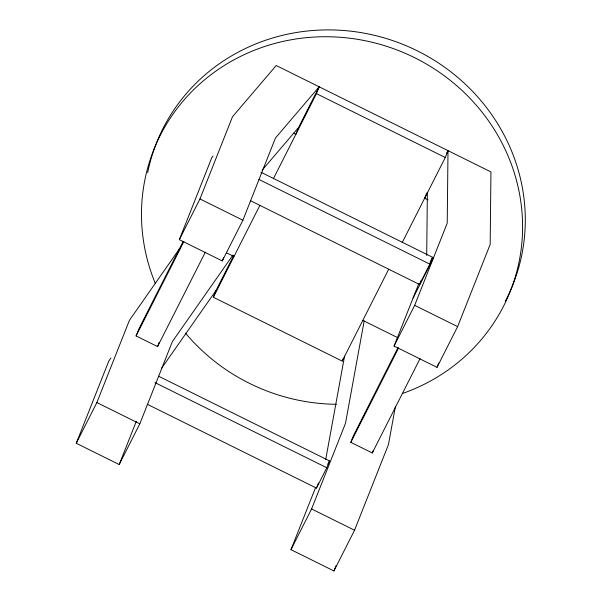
<?xml version="1.0" encoding="UTF-8"?>
<svg xmlns="http://www.w3.org/2000/svg" width="601" height="601" viewBox="0 0 601 601"><rect width="100%" height="100%" fill="white"/><g stroke="black" fill="none" stroke-linecap="round" stroke-linejoin="round"><path stroke-width="0.9" d="M426.702 255.485L427.371 192.29M446.738 153.135L448 150.641L447.227 223.129L414.682 305.338L394.061 346.063L437.01 367.346L457.624 326.621L490.176 244.412L490.942 171.924L276.212 65.524L232.504 116.729L199.953 198.939L179.338 239.664L222.28 260.939L242.894 220.221L275.446 138.012L319.161 86.799L316.449 93.651L273.38 178.722M325.727 459.419L344.576 356.092M364.183 320.911L345.5 423.314L311.596 508.949L290.974 549.667L333.923 570.95L354.537 530.232L388.449 444.59L395.345 406.764M232.94 255.049L172.359 341.616L139.815 423.825L119.193 464.55L76.252 443.268L108.796 361.058L110.945 357.993M76.252 443.268L96.866 402.55L129.418 320.341L179.812 248.326M205.347 252.18L157.56 346.574L136.081 335.936L138.793 329.085L183.2 241.377M179.338 239.664L211.883 157.454L213.1 156.027M157.56 346.574L159.25 342.292M119.193 464.55L136.329 421.278M222.28 260.939L223.655 257.476M388.659 269.338L342.202 361.096L213.363 297.262L216.075 290.411L233.744 255.508M319.161 86.799L298.547 127.525L295.827 134.376L293.356 133.144M342.202 361.096L343.216 358.534M426.702 193.079L424.667 198.217L427.972 199.848M402.212 242.564L445.288 157.492L448 150.641M290.974 549.667L315.39 488.012M147.207 404.233L316.472 488.11L318.507 482.971M316.472 488.11L326.786 467.751L329.498 460.899L158.551 376.188M420.076 358.587L372.282 452.974L350.811 442.336L353.523 435.485L397.93 347.776M394.061 346.063L418.814 283.552M250.294 200.629L419.558 284.498L421.256 280.216M419.558 284.498L429.873 264.139L432.585 257.288L260.796 172.171M372.282 452.974L373.304 450.404M333.923 570.95L335.974 565.759M437.01 367.346L438.722 363.004M136.081 335.936L183.876 241.542M213.363 297.262L259.82 205.497M327.845 464.152L329.498 460.899M430.106 262.179L432.585 257.288M413.052 298.104L433.667 257.386M350.811 442.336L398.598 347.941M161.391 368.548L216.075 290.411M262.119 170.196L298.547 127.525M316.449 93.651L445.288 157.492M258.926 179.436L429.873 264.139M199.953 198.939L242.894 220.221M414.682 305.338L457.624 326.621M226.547 252.856L233.977 256.537M362.816 320.378L397.501 337.567M154.998 382.627L326.786 467.751M96.866 402.55L139.815 423.825M311.596 508.949L354.537 530.232M155.216 283.206A191.787 182.501 21.6 0 1 261.247 47.667A191.787 182.501 21.6 0 1 509.055 158.326A191.787 182.501 21.6 0 1 402.332 393.55M336.417 404.3A191.787 182.501 21.6 0 1 185.469 333.104M147.658 172.697A191.787 182.501 21.6 0 1 395.924 41.724A191.787 182.501 21.6 0 1 505.253 301.266"/></g></svg>
